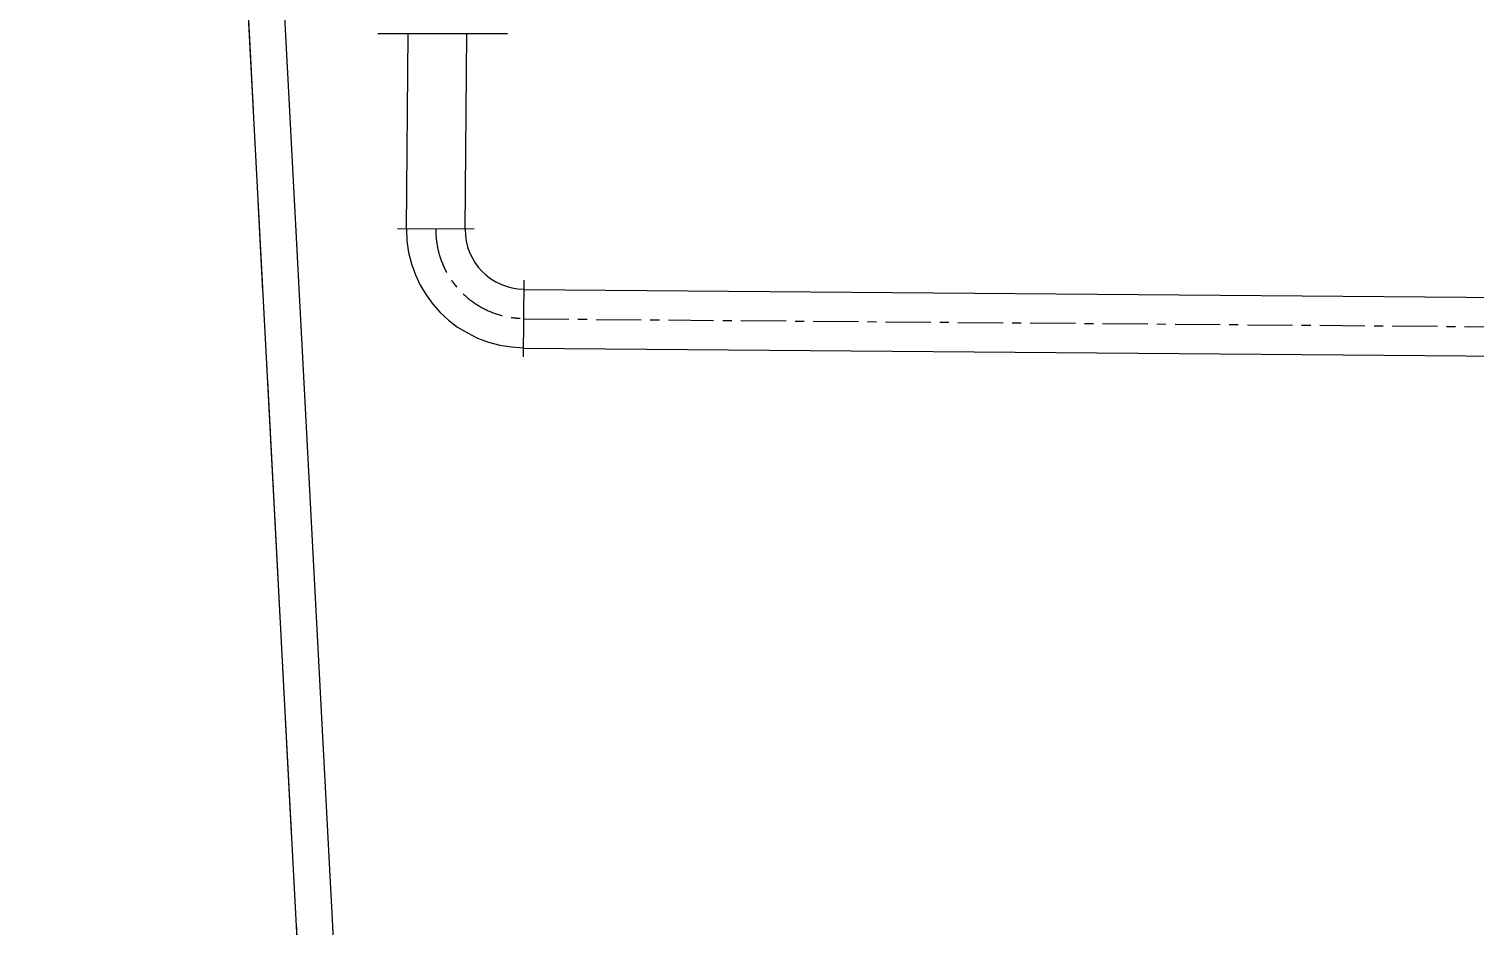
# Model space of a CAD drawing. Header units: millimetres. Extents: x 10462777 to 22643323, y 453826 to 1389191.
# Drawn here: x 11217133 to 11225126, y 599763 to 604722 of the extents above; entities that cross this region are included whole.
import ezdxf

# ---------------------------------------------------------------- set-up
doc = ezdxf.new("R2010")
doc.units = ezdxf.units.MM
doc.header["$LTSCALE"] = 200
doc.header["$MEASUREMENT"] = 0
doc.linetypes.add('CENTER', pattern=[2, 1.25, -0.25, 0.25, -0.25])
doc.linetypes.add('PHANTOM', pattern=[2.5, 1.25, -0.25, 0.25, -0.25, 0.25, -0.25])
doc.layers.get('0').update_dxf_attribs({"linetype": 'CONTINUOUS'})
for name, color, linetype in [('1', 1, 'CENTER'), ('EL', 9, 'CONTINUOUS'), ('ext', 4, 'CONTINUOUS'), ('panel', 4, 'CONTINUOUS'), ('대지경계', 2, 'CONTINUOUS')]:
    doc.layers.add(name, color=color, linetype=linetype)

# ---------------------------------------------------------------- blocks, each defined once
blk = doc.blocks.new('shot mc')
for p, q in [((13123820.3, -246542.4), (13123829.1, -245463.1)), ((13124144.3, -246545.1), (13124153.1, -245463.1)), ((13124194.3, -246545.5), (13123770.3, -246542)), ((13124466.5, -247249.8), (13124470, -246825.8)), ((13124469.5, -246878), (13133316.7, -246950.5)), ((13124466.9, -247202), (13133314.1, -247274.5))]:
    blk.add_line(p, q)
for radius in [652, 328]:
    blk.add_arc((13124472.3, -246547.8), radius, 179.53047, 269.53047)
at = {"layer": '1'}
blk.add_line((13124468.2, -247040), (13134096.2, -247118.9), dxfattribs=at)
blk.add_arc((13124472.3, -246547.8), 490, 179.53047, 269.53047, dxfattribs=at)
at = {"layer": 'EL', "ltscale": 10}
blk.add_line((13123661.3, -245463.1), (13124378.3, -245463.1), dxfattribs=at)

msp = doc.modelspace()

# ---------------------------------------------------------------- linework, layer by layer
at = {"layer": 'ext', "color": 4}
for p, q in [((11217133.03039, 627740.48585), (11220722.95344, 559748.38492)), ((11217333.79638, 627731.25463), (11220922.67525, 559758.93005))]:
    msp.add_line(p, q, dxfattribs=at)
at = {"layer": '대지경계', "linetype": 'PHANTOM', "ltscale": 10}
msp.add_line((11217133.03039, 627740.48585), (11220722.95344, 559748.38492), dxfattribs=at)

# ---------------------------------------------------------------- block references
at = {"layer": 'panel'}
msp.add_blockref('shot mc', (-1904600.65073, 850160.17441), dxfattribs=at)

doc.saveas('drawing.dxf')
